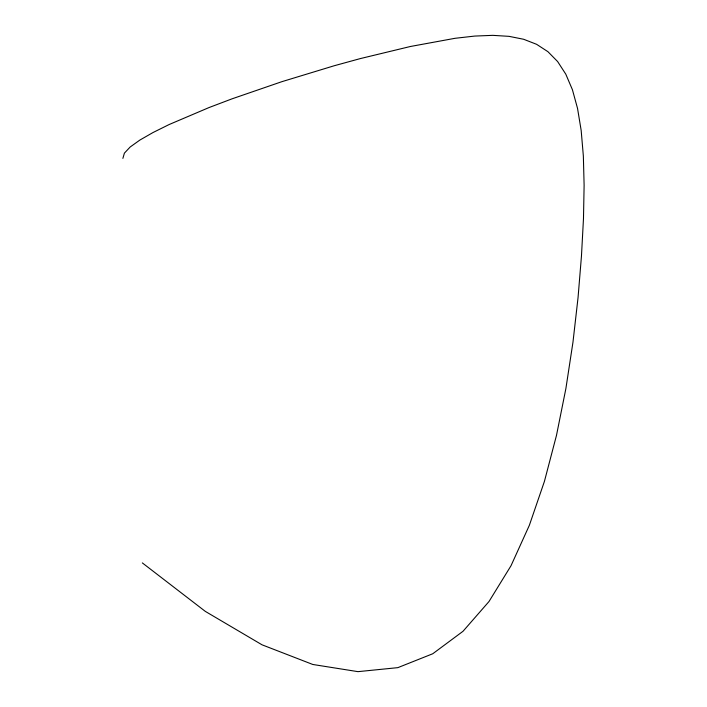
<?xml version="1.0" encoding="UTF-8"?>
<svg xmlns="http://www.w3.org/2000/svg" width="707" height="707" viewBox="0 0 707 707"><rect width="100%" height="100%" fill="white"/><g stroke="black" fill="none" stroke-linecap="round" stroke-linejoin="round"><path stroke-width="1.06" d="M122.885 158.386L124.397 153.136L130.185 146.985L139.845 140.083L152.968 132.554L169.15 124.529L209.086 107.535L232.029 98.839L281.846 81.685L334.208 65.751L360.331 58.584L410.449 46.485L455.096 38.293L474.804 36.066L492.77 35.35L509.04 36.349L523.631 39.265L536.578 44.302L547.898 51.664L557.629 61.553L565.794 74.173L572.423 89.727L577.539 108.418L581.172 130.45L583.355 156.026L584.115 185.349L583.478 218.622L581.463 256.049L578.052 297.576L572.97 342.17L565.892 388.532L556.489 435.362L544.425 481.37L529.375 525.257L511.011 565.741L489.005 601.516L463.023 631.28L432.746 653.763L397.838 667.647L357.972 671.65L312.812 664.474L262.05 644.819L205.33 611.396L142.346 562.913"/></g></svg>
